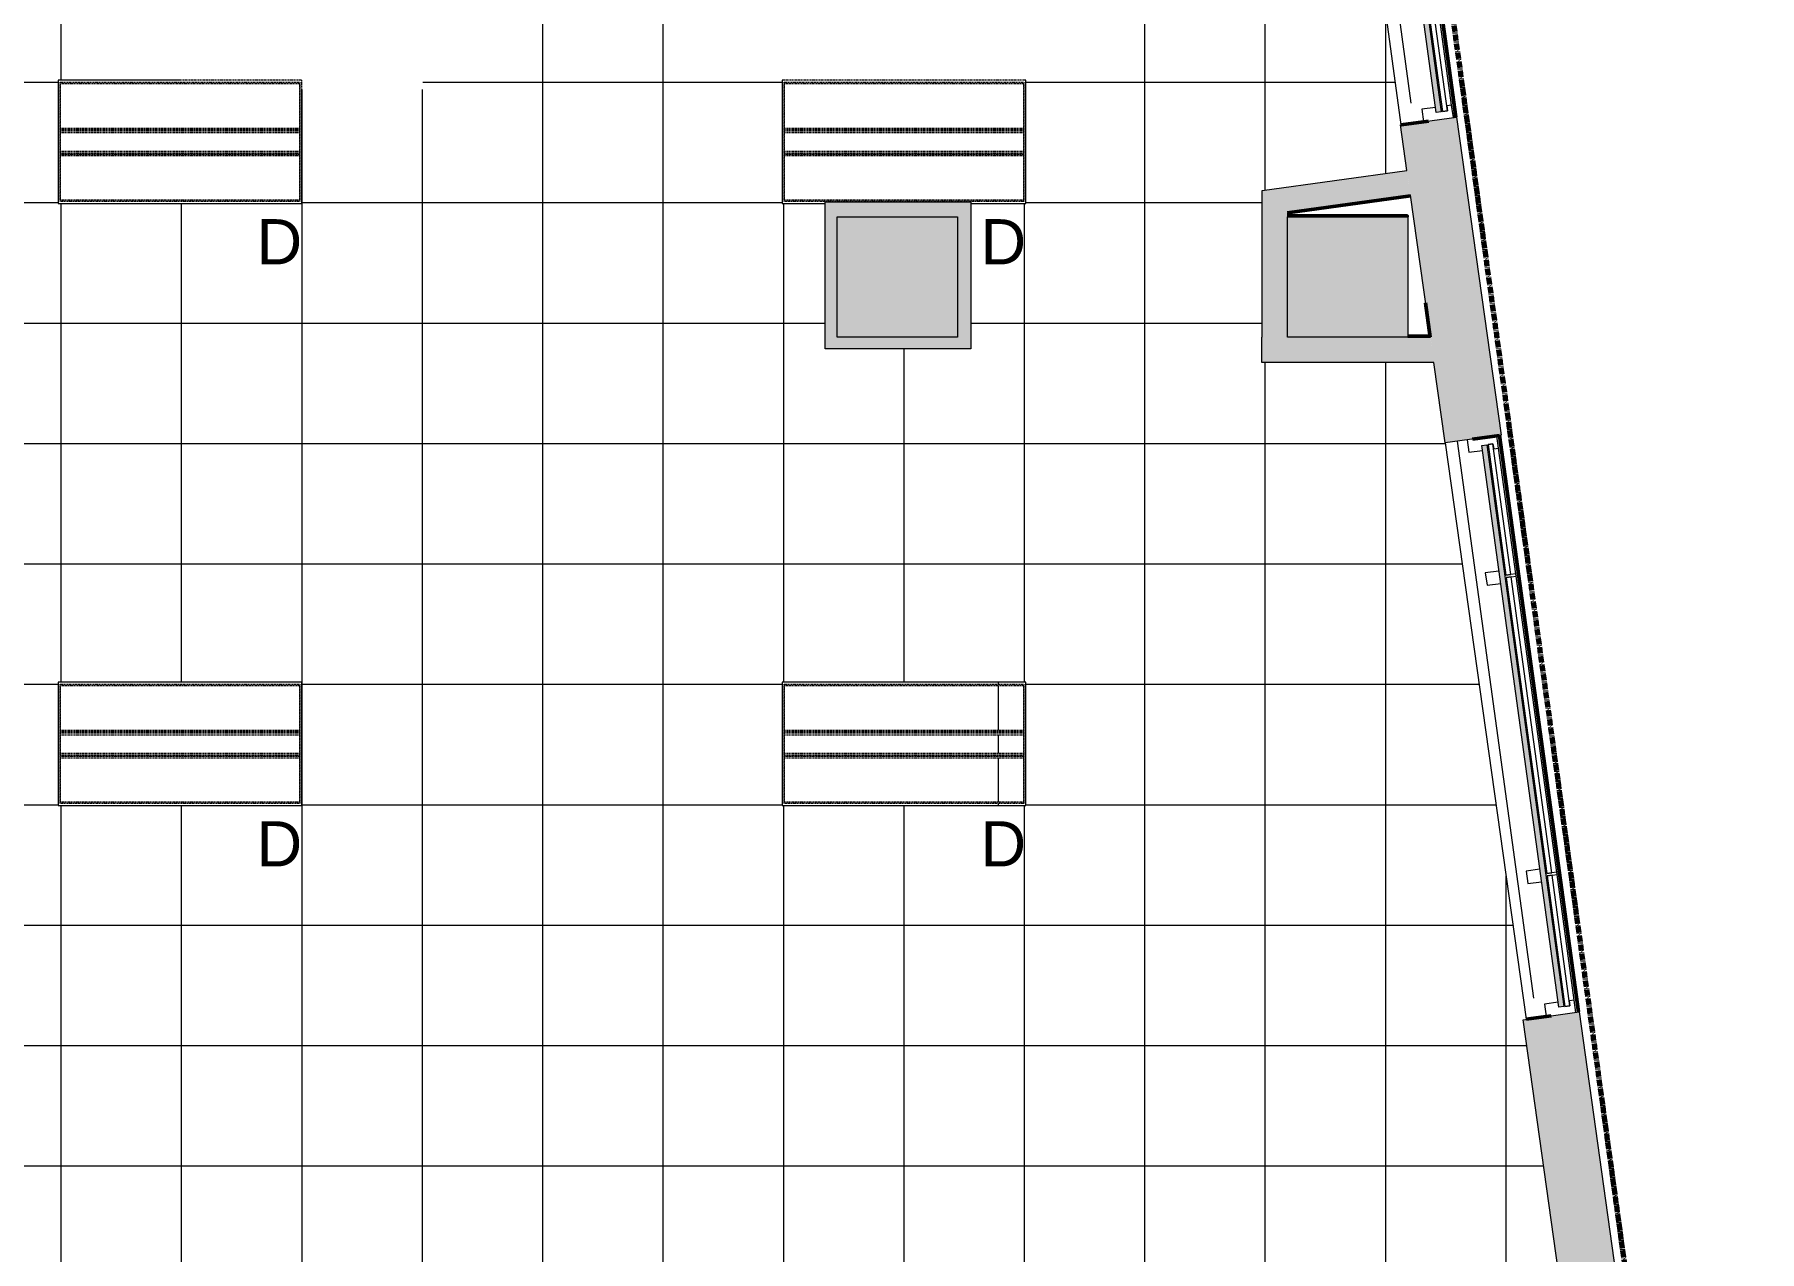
# Model space of a CAD drawing. Header units: inches. Extents: x 842 to 2180, y -10 to 1751.
# Drawn here: x 1836.2 to 2180.1, y 752.6 to 995.1 of the extents above; entities that cross this region are included whole.
import ezdxf

# ---------------------------------------------------------------- set-up
doc = ezdxf.new("R2010")
doc.units = ezdxf.units.IN
doc.header["$MEASUREMENT"] = 0
doc.linetypes.add('Demolished', pattern=[0.1875, 0.125, -0.0625])
doc.linetypes.add('IMPORT-Orbis_BB$0$TI_Grid_E957150$0$PROPERTY _2_', pattern=[1.546875, 1.3125, -0.046875, 0.046875, -0.046875, 0.046875, -0.046875])
for name, color, linetype, lineweight in [('A-CLNG', 13, 'Demolished', 9), ('A-CLNG-PATT', 13, 'Demolished', 9), ('A-GLAZ-CURT', 52, 'Continuous', 13), ('A-WALL-PATT', 111, 'Continuous', 13), ('E-LITE-EQPM', 33, 'Demolished', 9), ('E-LITE-EQPM-IDEN', 33, 'Continuous', 9), ('I-WALL', 2, 'Continuous', 13), ('Orbis - Background_dwg', 8, 'Continuous', 9), ('Orbis_BB$0$A-Glaz-Assm', 250, 'Continuous', 20), ('Orbis_BB$0$A-Glaz-Assm-Blow', 10, 'Continuous', 13), ('Orbis_BB$0$A-Glaz-Assm-Glaz', 250, 'Continuous', 20), ('Orbis_BB$0$A-Wall-Exst', 7, 'Continuous', 9), ('Orbis_BB$0$TI_ARCH-02_E957150$0$A-Wall-Blow', 130, 'Continuous', 30), ('Orbis_BB$0$TI_Grid_E957150$0$C-Prop', 170, 'IMPORT-Orbis_BB$0$TI_Grid_E957150$0$PROPERTY _2_', 70), ('Orbis_BB$0$TI_Grid_E957150$0$S-02-COLS-CONC', 50, 'Continuous', 50), ('Orbis_BB$0$TI_Grid_E957150$0$S-02-COLS-CONC-PATT', 250, 'Continuous', 20), ('Orbis_BB$0$TI_Grid_E957150$0$S-03-COLS-CONC-PATT', 250, 'Continuous', 20), ('Orbis_BB$0$TI_Grid_E957150$0$S-04-COLS-CONC', 50, 'Continuous', 50), ('Orbis_BB$0$TI_Grid_E957150$0$S-04-COLS-CONC-PATT', 250, 'Continuous', 20), ('Orbis_BB$0$TI_Grid_E957150$0$S-05-COLS-CONC', 50, 'Continuous', 50), ('Orbis_BB$0$TI_Grid_E957150$0$S-05-COLS-CONC-PATT', 250, 'Continuous', 20), ('Orbis_BB$0$TI_Grid_E957150$0$S-06-COLS-CONC', 50, 'Continuous', 50), ('Orbis_BB$0$TI_Grid_E957150$0$S-06-COLS-CONC-PATT', 250, 'Continuous', 20), ('Orbis_BB$0$TI_Grid_E957150$0$S-07-COLS-CONC', 50, 'Continuous', 50), ('Orbis_BB$0$TI_Grid_E957150$0$S-07-COLS-CONC-PATT', 250, 'Continuous', 20), ('Orbis_BB$0$TI_Grid_E957150$0$S-08-COLS-CONC', 50, 'Continuous', 50), ('Orbis_BB$0$TI_Grid_E957150$0$S-08-COLS-CONC-PATT', 250, 'Continuous', 20), ('Orbis_BB$0$TI_Grid_E957150$0$S-09-COLS-CONC', 50, 'Continuous', 50), ('Orbis_BB$0$TI_Grid_E957150$0$S-09-COLS-CONC-PATT', 250, 'Continuous', 20), ('Orbis_BB$0$TI_Grid_E957150$0$S-11-COLS-CONC', 50, 'Continuous', 50), ('Orbis_BB$0$TI_Grid_E957150$0$S-11-COLS-CONC-PATT', 250, 'Continuous', 20), ('Orbis_BB$0$TI_Grid_E957150$0$S-12-COLS-CONC', 50, 'Continuous', 50), ('Orbis_BB$0$TI_Grid_E957150$0$S-12-COLS-CONC-PATT', 250, 'Continuous', 20), ('Orbis_BB$0$TI_Grid_E957150$0$S-P1-COLS-CONC', 50, 'Continuous', 50), ('Orbis_BB$0$TI_Grid_E957150$0$S-P1-COLS-CONC-PATT', 250, 'Continuous', 20), ('Orbis_BB$0$TI_Grid_E957150$0$S-P2-WALL-CONC', 50, 'Continuous', 50), ('Orbis_BB$0$TI_Grid_E957150$0$S-P4-COLS-CONC', 50, 'Continuous', 50), ('Orbis_BB$0$TI_Grid_E957150$0$S-P4-COLS-CONC-PATT', 250, 'Continuous', 20), ('Orbis_Furn$0$A-Furn', 7, 'Continuous', 9), ('S-COLS', 52, 'Continuous', 13)]:
    doc.layers.add(name, color=color, linetype=linetype, lineweight=lineweight)
doc.styles.add('Arial', font='arial.ttf', dxfattribs={"height": 9})

# ---------------------------------------------------------------- blocks, each defined once
blk = doc.blocks.new('Concrete-Rectangular-Column - 24 x 24-6914337-Level XX  RCP DEMO')
at = {"layer": 'S-COLS', "lineweight": 9}
blk.add_hatch(color=7, dxfattribs=at).paths.add_polyline_path([(-12, -12), (12, -12), (12, 12), (-12, 12)], flags=0)
at = {"layer": 'S-COLS', "color": 8, "lineweight": 20}
for p, q in [((-12, 12), (12, 12)), ((-12, -12), (-12, 12)), ((12, 12), (12, -12)), ((12, -12), (-12, -12))]:
    blk.add_line(p, q, dxfattribs=at)
blk = doc.blocks.new('System Panel - Glazed-7329273-Level XX  RCP DEMO')
at = {"layer": 'A-GLAZ-CURT', "lineweight": 9}
blk.add_hatch(color=7, dxfattribs=at).paths.add_polyline_path([(56.5, -1.75), (56.5, -0.75), (-56.5, -0.75), (-56.5, -1.75), (16.64, -1.75)], flags=0)
at = {"layer": 'A-GLAZ-CURT', "color": 8, "lineweight": 20}
for p, q in [((-56.5, -1.75), (-56.5, -0.75)), ((-56.5, -0.75), (56.5, -0.75)), ((56.5, -1.75), (-56.5, -1.75)), ((56.5, -0.75), (56.5, -1.75))]:
    blk.add_line(p, q, dxfattribs=at)
blk = doc.blocks.new('L-Recessed-Axis-Plano - 2 X 4-4550867-Level XX  RCP DEMO')
at = {"layer": 'E-LITE-EQPM', "color": 7}
for p, q in [((23.91, 11.87), (-23.91, 11.87)), ((-23.91, 11.87), (-23.91, -11.88)), ((-23.87, -11.56), (-23.87, 11.56)), ((-23.87, 11.56), (23.88, 11.56)), ((23.88, 11.56), (23.88, -11.56)), ((23.91, -11.88), (23.91, 11.87)), ((-23.87, 2.74), (23.88, 2.74)), ((23.88, 2.51), (-23.87, 2.51)), ((-23.87, 2.3), (23.88, 2.3)), ((-23.87, 2.2), (23.88, 2.2)), ((-23.87, 1.83), (23.88, 1.83)), ((-23.87, -1.83), (23.88, -1.83)), ((-23.87, -2.2), (23.88, -2.2)), ((-23.87, -2.3), (23.88, -2.3)), ((-23.87, -2.51), (23.88, -2.51)), ((-23.87, -2.74), (23.88, -2.74)), ((-23.91, -11.88), (23.91, -11.88)), ((23.88, -11.56), (-23.87, -11.56))]:
    blk.add_line(p, q, dxfattribs=at)
blk = doc.blocks.new('Orbis - Background_dwg__U32-7347713-Level XX  RCP DEMO')
at = {"layer": 'Orbis_BB$0$TI_Grid_E957150$0$S-12-COLS-CONC-PATT', "lineweight": 50}
blk.add_hatch(color=50, dxfattribs=at).paths.add_polyline_path([(12794.27, 1764.71), (12818.16, 1764.71), (12818.16, 1764.91), (12794.27, 1764.89)], flags=0)
at = {"layer": 'Orbis_BB$0$TI_Grid_E957150$0$S-12-COLS-CONC', "flags": 128}
blk.add_lwpolyline([(12794.27, 1764.91), (12818.16, 1764.91), (12818.16, 1764.71)], dxfattribs=at)
blk = doc.blocks.new('Orbis - Background_dwg_Orbis_BB-7347761-Level XX  RCP DEMO')
at = {"layer": 'Orbis_BB$0$A-Wall-Exst'}
h = blk.add_hatch(color=256, dxfattribs=at)
h.paths.add_polyline_path([(12822.75, 1740.71), (12822.78, 1740.71), (12822.75, 1740.75)], flags=0)
h.paths.add_polyline_path([(12801.21, 1897.99), (12801.3, 1898), (12797.38, 1925.91), (12799.29, 1911.94)], flags=0)
h.paths.add_polyline_path([(12787.64, 2077.81), (12787.68, 2077.81), (12768.66, 2216.41), (12711.66, 2216.41), (12711.66, 2215.91), (12768.73, 2215.91), (12787.59, 2078.19)], flags=0)
h.paths.add_polyline_path([(12354, 2096.91), (12372.66, 2096.91), (12372.66, 2097.29), (12337.6, 2097.29), (12337.6, 2096.91), (12347.7, 2096.91)], flags=0)
h.paths.add_polyline_path([(12371.86, 2102.54), (12372.66, 2102.54), (12372.66, 2128.91), (12356.66, 2128.91), (12356.66, 2188.41), (12356.54, 2188.41), (12356.54, 2127.21), (12371.6, 2127.21), (12371.6, 2103.21), (12368.66, 2103.21), (12368.66, 2102.54), (12371.6, 2102.54)], flags=0)
h.paths.add_polyline_path([(12352.66, 2127.21), (12352.79, 2127.21), (12352.79, 2191.85), (12352.66, 2191.85), (12352.66, 2169.47)], flags=0)
h.paths.add_polyline_path([(12001.74, 2189.41), (12001.74, 2189.41), (12001.66, 2189.41)], flags=0)
h.paths.add_polyline_path([(12376.58, 2192.16), (12380.79, 2192.16), (12380.79, 2204.66), (12380.66, 2204.66), (12380.66, 2192.41), (12368.66, 2192.41), (12368.66, 2192.16), (12372.83, 2192.16)], flags=0)
h.paths.add_polyline_path([(12687.66, 2193.29), (12687.66, 2193.41), (12663.66, 2193.41), (12663.66, 2204.66), (12663.54, 2204.66), (12663.54, 2193.29), (12666.66, 2193.29)], flags=0)
h.paths.add_polyline_path([(12711.79, 2193.29), (12711.79, 2204.66), (12711.66, 2204.64), (12711.66, 2193.29)], flags=0)
h.paths.add_polyline_path([(11972.54, 2193.29), (11984.66, 2193.29), (11984.66, 2193.41), (11972.66, 2193.41), (11972.66, 2204.79), (11972.54, 2204.79), (11972.54, 2193.75)], flags=0)
h.paths.add_polyline_path([(11648.79, 2223.92), (11648.79, 2224.29), (11640.58, 2224.29), (11640.58, 2223.92)], flags=0)
h.paths.add_polyline_path([(11636.66, 2223.92), (11636.83, 2223.92), (11636.83, 2224.29), (11636.66, 2224.29)], flags=0)
h.paths.add_polyline_path([(11640.58, 2235.54), (11640.66, 2235.54), (11640.66, 2242.91), (11624.66, 2242.91), (11624.66, 2244.31), (11622.05, 2244.31), (11622.05, 2274.31), (11624.66, 2274.31), (11624.66, 2274.91), (11640.66, 2274.91), (11640.66, 2284.42), (11636.66, 2284.42), (11636.66, 2278.91), (11620.66, 2278.91), (11620.66, 2238.91), (11636.66, 2238.91), (11636.66, 2235.54), (11636.83, 2235.54), (11636.84, 2239.09), (11640.58, 2239.09)], flags=0)
at = {"layer": 'Orbis_BB$0$TI_Grid_E957150$0$S-02-COLS-CONC-PATT', "lineweight": 9}
blk.add_hatch(color=7, dxfattribs=at).paths.add_polyline_path([(12794.27, 1764.71), (12818.16, 1764.71), (12818.16, 1764.91), (12794.27, 1764.89)], flags=0)
at = {"layer": 'Orbis_BB$0$TI_Grid_E957150$0$S-03-COLS-CONC-PATT', "lineweight": 9}
blk.add_hatch(color=7, dxfattribs=at).paths.add_polyline_path([(12794.27, 1764.71), (12818.16, 1764.71), (12818.16, 1764.91), (12794.27, 1764.89)], flags=0)
at = {"layer": 'Orbis_BB$0$TI_Grid_E957150$0$S-04-COLS-CONC-PATT', "lineweight": 9}
blk.add_hatch(color=7, dxfattribs=at).paths.add_polyline_path([(12794.27, 1764.71), (12818.16, 1764.71), (12818.16, 1764.91), (12794.27, 1764.89)], flags=0)
at = {"layer": 'Orbis_BB$0$TI_Grid_E957150$0$S-05-COLS-CONC-PATT', "lineweight": 9}
blk.add_hatch(color=7, dxfattribs=at).paths.add_polyline_path([(12794.27, 1764.71), (12818.16, 1764.71), (12818.16, 1764.91), (12794.27, 1764.89)], flags=0)
at = {"layer": 'Orbis_BB$0$TI_Grid_E957150$0$S-06-COLS-CONC-PATT', "lineweight": 9}
blk.add_hatch(color=7, dxfattribs=at).paths.add_polyline_path([(12794.27, 1764.71), (12818.16, 1764.71), (12818.16, 1764.91), (12794.27, 1764.89)], flags=0)
at = {"layer": 'Orbis_BB$0$TI_Grid_E957150$0$S-07-COLS-CONC-PATT', "lineweight": 9}
blk.add_hatch(color=7, dxfattribs=at).paths.add_polyline_path([(12794.27, 1764.71), (12818.16, 1764.71), (12818.16, 1764.91), (12794.27, 1764.89)], flags=0)
at = {"layer": 'Orbis_BB$0$TI_Grid_E957150$0$S-08-COLS-CONC-PATT', "lineweight": 9}
blk.add_hatch(color=7, dxfattribs=at).paths.add_polyline_path([(12794.27, 1764.71), (12818.16, 1764.71), (12818.16, 1764.91), (12794.27, 1764.89)], flags=0)
at = {"layer": 'Orbis_BB$0$TI_Grid_E957150$0$S-09-COLS-CONC-PATT', "lineweight": 9}
blk.add_hatch(color=7, dxfattribs=at).paths.add_polyline_path([(12794.27, 1764.71), (12818.16, 1764.71), (12818.16, 1764.91), (12794.27, 1764.89)], flags=0)
at = {"layer": 'Orbis_BB$0$TI_Grid_E957150$0$S-11-COLS-CONC-PATT', "lineweight": 9}
blk.add_hatch(color=7, dxfattribs=at).paths.add_polyline_path([(12794.27, 1764.71), (12818.16, 1764.71), (12818.16, 1764.91), (12794.27, 1764.89)], flags=0)
at = {"layer": 'Orbis_BB$0$TI_Grid_E957150$0$S-P1-COLS-CONC-PATT', "lineweight": 9}
blk.add_hatch(color=7, dxfattribs=at).paths.add_polyline_path([(12794.27, 1764.71), (12818.16, 1764.71), (12818.16, 1764.91), (12794.27, 1764.89)], flags=0)
at = {"layer": 'Orbis_BB$0$TI_Grid_E957150$0$S-P4-COLS-CONC-PATT', "lineweight": 9}
blk.add_hatch(color=7, dxfattribs=at).paths.add_polyline_path([(12794.27, 1764.71), (12818.16, 1764.71), (12818.16, 1764.91), (12794.27, 1764.89)], flags=0)
blk.add_hatch(color=7, dxfattribs=at).paths.add_polyline_path([(12794.27, 1764.71), (12818.16, 1764.71), (12818.16, 1764.91), (12794.27, 1764.89)], flags=0)
at = {"layer": 'Orbis_BB$0$A-Glaz-Assm'}
for p, q in [((12821.41, 1783.67), (12822.4, 1783.81)), ((12836.45, 1694.13), (12833.72, 1693.76)), ((12844.59, 1634.69), (12841.87, 1634.32)), ((12845.84, 1605.34), (12846.83, 1605.47))]:
    blk.add_line(p, q, dxfattribs=at)
at = {"layer": 'Orbis_BB$0$A-Glaz-Assm', "flags": 128}
for points in [[(12823.79, 1786.52), (12821.07, 1786.15), (12821.41, 1783.67)], [(12827.35, 1784.5), (12827.01, 1786.96), (12826.02, 1786.83), (12826.16, 1785.83), (12825.17, 1785.7), (12825.03, 1786.69), (12824.78, 1786.66)], [(12830.09, 1720.26), (12830.43, 1717.79), (12833.16, 1718.16)], [(12834.15, 1718.29), (12834.4, 1718.33), (12834.26, 1719.32), (12835.25, 1719.45), (12835.39, 1718.46), (12836.38, 1718.6), (12836.04, 1721.08), (12831.2, 1720.41)], [(12833.72, 1693.76), (12834.06, 1691.28), (12836.79, 1691.66)], [(12837.78, 1691.79), (12838.03, 1691.83), (12837.89, 1692.82), (12839.87, 1693.09), (12839.8, 1693.58), (12837.82, 1693.31), (12837.69, 1694.3), (12837.44, 1694.27)], [(12841.87, 1634.32), (12842.21, 1631.84), (12844.93, 1632.21)], [(12845.92, 1632.35), (12846.17, 1632.38), (12846.03, 1633.37), (12848.02, 1633.64), (12847.95, 1634.14), (12845.97, 1633.87), (12845.83, 1634.86), (12845.58, 1634.82)], [(12848.22, 1608.19), (12845.5, 1607.81), (12845.84, 1605.34)], [(12851.78, 1606.17), (12851.44, 1608.63), (12850.45, 1608.49), (12850.59, 1607.5), (12849.6, 1607.36), (12849.46, 1608.36), (12849.21, 1608.32)]]:
    blk.add_lwpolyline(points, dxfattribs=at)
at = {"layer": 'Orbis_BB$0$A-Glaz-Assm-Blow'}
for p, q in [((12803.68, 1898.31), (12818.88, 1787.36)), ((12827.01, 1786.96), (12823.59, 1811.98)), ((12828.11, 1719.98), (12843.31, 1609.03)), ((12839.8, 1693.58), (12836.38, 1718.6)), ((12847.95, 1634.14), (12839.87, 1693.09)), ((12851.44, 1608.63), (12848.02, 1633.64))]:
    blk.add_line(p, q, dxfattribs=at)
at = {"layer": 'Orbis_BB$0$A-Glaz-Assm-Glaz', "flags": 128}
for points in [[(12821.6, 1811.71), (12825.17, 1785.7), (12826.16, 1785.83), (12822.6, 1811.84)], [(12834.26, 1719.32), (12837.82, 1693.31), (12838.81, 1693.45), (12835.25, 1719.45)], [(12837.89, 1692.82), (12845.97, 1633.87), (12846.96, 1634), (12838.88, 1692.95)], [(12846.03, 1633.37), (12849.6, 1607.36), (12850.59, 1607.5), (12847.02, 1633.51)]]:
    blk.add_lwpolyline(points, close=True, dxfattribs=at)
at = {"layer": 'Orbis_BB$0$A-Wall-Exst', "color": 50, "lineweight": 50}
for p, q in [((12822.4, 1783.81), (12816.95, 1783.06)), ((12794.27, 1765.55), (12818.81, 1768.91)), ((12821.81, 1747.57), (12822.75, 1740.71)), ((12822.75, 1740.91), (12818.27, 1740.91)), ((12831.2, 1720.41), (12836.53, 1721.14)), ((12846.83, 1605.47), (12841.88, 1604.79))]:
    blk.add_line(p, q, dxfattribs=at)
at = {"layer": 'Orbis_BB$0$TI_ARCH-02_E957150$0$A-Wall-Blow'}
for p, q in [((12827.85, 1784.57), (12812.1, 1899.5)), ((12816.95, 1783.06), (12816.89, 1783.05)), ((12852.27, 1606.24), (12836.53, 1721.16))]:
    blk.add_line(p, q, dxfattribs=at)
at = {"layer": 'Orbis_BB$0$TI_Grid_E957150$0$C-Prop', "flags": 128}
blk.add_lwpolyline([(12850.26, 2047.16), (12794.32, 2047.16), (12793.88, 2046.62), (12888.38, 1360.4), (12888.38, 796.17), (11550.5, 796.17)], dxfattribs=at)
at = {"layer": 'Orbis_BB$0$TI_Grid_E957150$0$S-02-COLS-CONC'}
for p, q in [((12818.16, 1764.91), (12794.27, 1764.91)), ((12818.16, 1764.71), (12818.16, 1764.91))]:
    blk.add_line(p, q, dxfattribs=at)
at = {"layer": 'Orbis_BB$0$TI_Grid_E957150$0$S-04-COLS-CONC'}
for p, q in [((12818.16, 1764.91), (12794.27, 1764.91)), ((12818.16, 1764.71), (12818.16, 1764.91))]:
    blk.add_line(p, q, dxfattribs=at)
at = {"layer": 'Orbis_BB$0$TI_Grid_E957150$0$S-05-COLS-CONC', "flags": 128}
blk.add_lwpolyline([(12794.27, 1764.91), (12818.16, 1764.91), (12818.16, 1764.71)], dxfattribs=at)
at = {"layer": 'Orbis_BB$0$TI_Grid_E957150$0$S-06-COLS-CONC'}
for p, q in [((12818.16, 1764.91), (12794.27, 1764.91)), ((12818.16, 1764.71), (12818.16, 1764.91))]:
    blk.add_line(p, q, dxfattribs=at)
at = {"layer": 'Orbis_BB$0$TI_Grid_E957150$0$S-07-COLS-CONC', "flags": 128}
blk.add_lwpolyline([(12794.27, 1764.91), (12818.16, 1764.91), (12818.16, 1764.71)], dxfattribs=at)
at = {"layer": 'Orbis_BB$0$TI_Grid_E957150$0$S-08-COLS-CONC'}
for p, q in [((12818.16, 1764.91), (12794.27, 1764.91)), ((12818.16, 1764.71), (12818.16, 1764.91))]:
    blk.add_line(p, q, dxfattribs=at)
at = {"layer": 'Orbis_BB$0$TI_Grid_E957150$0$S-09-COLS-CONC', "flags": 128}
blk.add_lwpolyline([(12794.27, 1764.91), (12818.16, 1764.91), (12818.16, 1764.71)], dxfattribs=at)
at = {"layer": 'Orbis_BB$0$TI_Grid_E957150$0$S-11-COLS-CONC', "flags": 128}
blk.add_lwpolyline([(12794.27, 1764.91), (12818.16, 1764.91), (12818.16, 1764.71)], dxfattribs=at)
at = {"layer": 'Orbis_BB$0$TI_Grid_E957150$0$S-P1-COLS-CONC'}
for p, q in [((12818.16, 1764.91), (12794.27, 1764.91)), ((12818.16, 1764.71), (12818.16, 1764.91))]:
    blk.add_line(p, q, dxfattribs=at)
at = {"layer": 'Orbis_BB$0$TI_Grid_E957150$0$S-P2-WALL-CONC'}
for p, q in [((12812.1, 1899.5), (12827.85, 1784.57)), ((12836.53, 1721.16), (12852.27, 1606.24))]:
    blk.add_line(p, q, dxfattribs=at)
at = {"layer": 'Orbis_BB$0$TI_Grid_E957150$0$S-P4-COLS-CONC'}
for p, q in [((12818.16, 1764.91), (12794.27, 1764.91)), ((12818.16, 1764.71), (12818.16, 1764.91))]:
    blk.add_line(p, q, dxfattribs=at)
blk.add_blockref('Orbis - Background_dwg__U32-7347713-Level XX  RCP DEMO', (0, 0))
blk = doc.blocks.new('Orbis - Background_dwg-7329766-Level XX  RCP DEMO')
at = {"layer": 'Orbis_Furn$0$A-Furn'}
for p, q in [((2028.3, 866.01), (2028.3, 865.6)), ((2028.3, 865.29), (2028.3, 856.46)), ((2028.3, 855.55), (2028.3, 851.9)), ((2028.3, 850.99), (2028.3, 842.16)), ((2028.3, 841.85), (2028.3, 841.45))]:
    blk.add_line(p, q, dxfattribs=at)
blk.add_blockref('Orbis - Background_dwg_Orbis_BB-7347761-Level XX  RCP DEMO', (-10708.29, -805.94))

msp = doc.modelspace()

# ---------------------------------------------------------------- hatches: boundary and pattern name
at = {"layer": 'A-CLNG-PATT', "linetype": 'Continuous', "lineweight": 13}
h = msp.add_hatch(dxfattribs=at)
h.set_pattern_fill('FP2_17', color=256, style=0, pattern_type=2)
h.set_pattern_definition([(90, (1985.56, 721.602), (24, -1e-15), []), (0, (1985.56, 721.602), (0, -24), [])])
h.paths.add_polyline_path([(1877.56, 174.34), (1891.2, 174.34), (1891.2, 230.59), (1889.95, 230.59), (1889.95, 234.59), (2015.75, 234.59), (2015.75, 235.34), (2055, 235.34), (2055, 234.59), (2123.49, 234.59), (2123.49, 320.41), (2169.6, 320.41), (2169.6, 371.34), (2159.2, 371.34), (2159.2, 464.89), (2157.25, 464.89), (2157.25, 477.52), (2168.25, 477.52), (2168.25, 516.03), (2122.41, 516.03), (2122.41, 553), (2167.25, 559.31), (2142.49, 735.46), (2141.87, 735.37), (2132.97, 798.75), (2133.59, 798.84), (2115.19, 929.77), (2080.87, 929.78), (2080.87, 934.77), (2080.98, 934.77), (2080.98, 964), (2109.8, 968.08), (2108.54, 977.09), (2108.61, 977.1), (2067.76, 1273.6), (1910, 1273.6), (1910, 1272.85), (1870.75, 1272.85), (1870.75, 1273.6), (1857, 1273.6), (1857, 1272.85), (1817.75, 1272.85), (1817.75, 1273.6), (1776.42, 1273.6), (1776.42, 1008.45), (1777.17, 1008.45), (1777.17, 1006.82), (1802.62, 981.37), (1801.65, 980.4), (1777.17, 1004.88), (1777.17, 969.2), (1776.42, 969.2), (1776.42, 941.54), (1777.17, 941.54), (1777.17, 902.29), (1776.42, 902.29), (1776.42, 897.36), (1776.62, 897.36), (1776.62, 892.48), (1776.42, 892.48), (1776.42, 593.98), (1830.81, 593.98), (1830.81, 584.1), (1831.56, 584.1), (1831.56, 544.85), (1830.81, 544.85), (1830.81, 279.1), (1831.56, 279.1), (1831.56, 239.85), (1830.81, 239.85), (1830.81, 224.6), (1831.56, 224.6), (1831.56, 185.35), (1830.81, 185.35), (1830.81, 174.34), (1838.31, 174.34), (1838.31, 175.09), (1877.56, 175.09)], flags=0)
h.paths.add_polyline_path([(1853.56, 202.6), (1852.78, 202.7), (1852.06, 203), (1851.44, 203.48), (1850.96, 204.1), (1850.66, 204.83), (1850.56, 205.6), (1850.66, 206.38), (1850.96, 207.1), (1851.44, 207.72), (1852.06, 208.2), (1852.78, 208.5), (1853.56, 208.6), (1854.34, 208.5), (1855.06, 208.2), (1855.68, 207.72), (1856.16, 207.1), (1856.46, 206.38), (1856.56, 205.6), (1856.46, 204.83), (1856.16, 204.1), (1855.68, 203.48), (1855.06, 203), (1854.34, 202.7)], flags=0)
h.paths.add_polyline_path([(1889.39, 265.45), (1864.76, 265.45), (1864.76, 290.01), (1889.39, 290.01)], flags=0)
h.paths.add_polyline_path([(1984.03, 265.45), (1961.15, 265.45), (1961.15, 290.01), (1985.78, 290.01), (1985.78, 265.45)], flags=0)
h.paths.add_polyline_path([(2081.78, 265.45), (2057.15, 265.45), (2057.15, 290.01), (2081.78, 290.01)], flags=0)
h.paths.add_polyline_path([(2020.19, 281.09), (1993.69, 281.09), (1993.69, 319.97), (2023.07, 319.97), (2023.07, 281.09)], flags=0)
h.paths.add_polyline_path([(2020.19, 283.97), (2020.19, 285.97), (1996.57, 285.97), (1996.57, 283.97)], flags=0)
h.paths.add_polyline_path([(2020.19, 315.97), (2020.19, 317.09), (1996.57, 317.09), (1996.57, 315.97), (2019.07, 315.97)], flags=0)
h.paths.add_polyline_path([(1840.93, 361.45), (1840.93, 386.01), (1889.56, 386.01), (1889.56, 361.45), (1857.16, 361.45)], flags=0)
h.paths.add_polyline_path([(1985.25, 361.45), (1985.25, 386.01), (2033.87, 386.01), (2033.87, 361.45), (1993.69, 361.45)], flags=0)
h.paths.add_polyline_path([(2105.34, 385.45), (2105.34, 410.01), (2129.97, 410.01), (2129.97, 385.45), (2110.89, 385.45)], flags=0)
h.paths.add_polyline_path([(2130.16, 457.2), (2105.53, 457.2), (2105.53, 481.76), (2130.16, 481.76), (2130.16, 477.59)], flags=0)
h.paths.add_polyline_path([(1857.16, 481.45), (1840.93, 481.45), (1840.93, 506.01), (1889.56, 506.01), (1889.56, 481.45)], flags=0)
h.paths.add_polyline_path([(1985.25, 481.45), (1985.25, 506.01), (2033.87, 506.01), (2033.87, 481.45), (2026.31, 481.45)], flags=0)
h.paths.add_polyline_path([(2024.93, 516.47), (1993.81, 516.47), (1993.81, 545.41), (2024.93, 545.41), (2024.93, 519.35)], flags=0)
h.paths.add_polyline_path([(1889.56, 601.45), (1840.93, 601.45), (1840.93, 626.01), (1889.56, 626.01)], flags=0)
h.paths.add_polyline_path([(2026.31, 601.45), (1985.25, 601.45), (1985.25, 626.01), (2033.87, 626.01), (2033.87, 601.45)], flags=0)
h.paths.add_polyline_path([(2105.53, 601.69), (2105.53, 626.25), (2130.16, 626.25), (2130.16, 601.69), (2110.89, 601.69)], flags=0)
h.paths.add_polyline_path([(1857.16, 721.45), (1840.93, 721.45), (1840.93, 746.01), (1889.56, 746.01), (1889.56, 721.45)], flags=0)
h.paths.add_polyline_path([(2026.31, 721.45), (1985.25, 721.45), (1985.25, 746.01), (2033.87, 746.01), (2033.87, 721.45)], flags=0)
h.paths.add_polyline_path([(1857.16, 841.45), (1840.93, 841.45), (1840.93, 866.01), (1889.56, 866.01), (1889.56, 841.45)], flags=0)
h.paths.add_polyline_path([(1985.25, 841.45), (1985.25, 866.01), (2033.87, 866.01), (2033.87, 841.45), (2026.31, 841.45)], flags=0)
h.paths.add_polyline_path([(2019.88, 932.47), (1993.87, 932.47), (1993.87, 961.45), (1985.25, 961.45), (1985.25, 986.01), (1985.45, 986.01), (1985.45, 1008.38), (2033.66, 1008.38), (2033.66, 986.01), (2033.87, 986.01), (2033.87, 961.45), (2022.88, 961.45), (2022.88, 932.47)], flags=0)
h.paths.add_polyline_path([(1840.93, 961.45), (1840.93, 986.01), (1865.45, 986.01), (1865.45, 1008.38), (1913.66, 1008.38), (1913.66, 984.17), (1889.56, 984.17), (1889.56, 961.45), (1857.16, 961.45)], flags=0)
h.paths.add_polyline_path([(1913.66, 1057.62), (1865.45, 1057.62), (1865.45, 1081.45), (1840.93, 1081.45), (1840.93, 1106.01), (1889.56, 1106.01), (1889.56, 1081.83), (1913.66, 1081.83)], flags=0)
h.paths.add_polyline_path([(2026.31, 1057.62), (1985.45, 1057.62), (1985.45, 1081.45), (1985.25, 1081.45), (1985.25, 1106.01), (2033.87, 1106.01), (2033.87, 1081.45), (2033.66, 1081.45), (2033.66, 1057.62)], flags=0)
h.paths.add_polyline_path([(2033.66, 1129.62), (1985.45, 1129.62), (1985.45, 1153.83), (2033.66, 1153.83)], flags=0)
h.paths.add_polyline_path([(1865.45, 1129.62), (1865.45, 1153.83), (1913.66, 1153.83), (1913.66, 1129.62)], flags=0)
h.paths.add_polyline_path([(1840.93, 1201.45), (1840.93, 1226.01), (1889.56, 1226.01), (1889.56, 1201.45), (1857.16, 1201.45)], flags=0)
h.paths.add_polyline_path([(1985.25, 1201.45), (1985.25, 1226.01), (2033.87, 1226.01), (2033.87, 1201.45), (2026.31, 1201.45)], flags=0)
h.paths.add_polyline_path([(1865.45, 1226.37), (1865.45, 1250.58), (1913.66, 1250.58), (1913.66, 1226.37)], flags=0)
h.paths.add_polyline_path([(1985.45, 1226.37), (1985.45, 1250.58), (2033.66, 1250.58), (2033.66, 1226.37), (2026.31, 1226.37)], flags=0)
at = {"layer": 'A-WALL-PATT', "lineweight": 9}
for points in [[(2117.44, 913.71), (2128.58, 915.28), (2119.68, 978.65), (2108.54, 977.09), (2115.19, 929.77)], [(2080.98, 958.95), (2110.5, 963.1), (2109.81, 968.05), (2080.98, 964)], [(2019.88, 958.77), (2022.88, 958.77), (2022.88, 961.77), (1993.87, 961.77), (1993.87, 958.77), (1996.87, 958.77)], [(2085.98, 934.77), (2085.98, 959.65), (2080.98, 958.95), (2080.98, 934.77)], [(1996.25, 935.47), (1996.25, 958.77), (1993.87, 958.77), (1993.87, 935.47)], [(2022.88, 935.47), (2022.88, 958.77), (2020.25, 958.77), (2020.25, 935.47)], [(2022.88, 932.47), (2022.88, 935.47), (2020.25, 935.47), (2020.25, 934.77), (1996.25, 934.77), (1996.25, 935.47), (1993.87, 935.47), (1993.87, 932.47), (2020.25, 932.47)], [(2110.89, 929.77), (2115.19, 929.77), (2114.48, 934.77), (2080.87, 934.77), (2080.87, 929.77), (2109.98, 929.77)], [(2141.87, 735.37), (2153.01, 736.94), (2144.11, 800.32), (2132.97, 798.75), (2139.19, 754.45)]]:
    msp.add_hatch(color=7, dxfattribs=at).paths.add_polyline_path(points, flags=0)

# ---------------------------------------------------------------- linework, layer by layer
at = {"layer": 'A-CLNG', "linetype": 'Continuous', "lineweight": 13}
for p, q in [((2068.41, 1268.86), (2108.61, 977.1)), ((1865.45, 986.01), (1840.93, 986.01)), ((1840.93, 986.01), (1840.93, 961.45)), ((1889.56, 961.45), (1889.56, 984.17)), ((1985.45, 986.01), (1985.25, 986.01)), ((1985.25, 986.01), (1985.25, 961.45)), ((2033.87, 986.01), (2033.66, 986.01)), ((2033.87, 961.45), (2033.87, 986.01)), ((1840.93, 961.45), (1889.56, 961.45)), ((1985.25, 961.45), (1993.87, 961.45)), ((2022.88, 961.45), (2033.87, 961.45)), ((2117.44, 913.71), (2133.59, 798.84)), ((1889.56, 866.01), (1840.93, 866.01)), ((1840.93, 866.01), (1840.93, 841.45)), ((1889.56, 841.45), (1889.56, 866.01)), ((2033.87, 866.01), (1985.25, 866.01)), ((1985.25, 866.01), (1985.25, 841.45)), ((2033.87, 841.45), (2033.87, 866.01)), ((1840.93, 841.45), (1889.56, 841.45)), ((1985.25, 841.45), (2033.87, 841.45))]:
    msp.add_line(p, q, dxfattribs=at)
at = {"layer": 'A-CLNG', "color": 7}
for p, q in [((1889.56, 986.01), (1865.45, 986.01)), ((1889.56, 984.17), (1889.56, 986.01)), ((2033.66, 986.01), (1985.45, 986.01))]:
    msp.add_line(p, q, dxfattribs=at)
at = {"layer": 'I-WALL', "color": 8, "lineweight": 20}
for p, q in [((2108.54, 977.09), (2119.68, 978.65)), ((2109.81, 968.05), (2108.54, 977.09)), ((2119.68, 978.65), (2128.58, 915.28)), ((2080.98, 964), (2109.81, 968.05)), ((2080.98, 934.77), (2080.98, 964)), ((2110.5, 963.1), (2085.98, 959.65)), ((2114.48, 934.77), (2110.5, 963.1)), ((1993.87, 961.77), (2022.88, 961.77)), ((1993.87, 932.47), (1993.87, 961.77)), ((2022.88, 961.77), (2022.88, 932.47)), ((2085.98, 959.65), (2085.98, 958.77)), ((2022.88, 932.47), (1993.87, 932.47)), ((2080.87, 934.77), (2080.98, 934.77)), ((2080.87, 929.77), (2080.87, 934.77)), ((2109.98, 934.77), (2114.48, 934.77)), ((2115.19, 929.77), (2080.87, 929.77)), ((2117.44, 913.71), (2115.19, 929.77)), ((2128.58, 915.28), (2117.44, 913.71)), ((2132.97, 798.75), (2144.11, 800.32)), ((2141.87, 735.37), (2132.97, 798.75)), ((2144.11, 800.32), (2153.01, 736.94))]:
    msp.add_line(p, q, dxfattribs=at)

# ---------------------------------------------------------------- block references
at = {"layer": 'A-GLAZ-CURT', "lineweight": 9}
for p, rotation in [((2109.7, 1035.81), 277.8000000000452), ((2134.13, 857.47), 277.8000000000434)]:
    msp.add_blockref('System Panel - Glazed-7329273-Level XX  RCP DEMO', p, dxfattribs=dict(at, rotation=rotation))
at = {"layer": 'E-LITE-EQPM', "color": 7, "extrusion": (0, 0, -1), "rotation": 180}
for p in [(-1865.25, 973.73), (-2009.56, 973.73), (-1865.25, 853.73), (-2009.56, 853.73)]:
    msp.add_blockref('L-Recessed-Axis-Plano - 2 X 4-4550867-Level XX  RCP DEMO', p, dxfattribs=at)
at = {"layer": 'Orbis - Background_dwg', "color": 7}
msp.add_blockref('Orbis - Background_dwg-7329766-Level XX  RCP DEMO', (0, 0), dxfattribs=at)
at = {"layer": 'S-COLS', "lineweight": 9}
for p in [(2008.25, 946.77), (2097.98, 946.77)]:
    msp.add_blockref('Concrete-Rectangular-Column - 24 x 24-6914337-Level XX  RCP DEMO', p, dxfattribs=at)

# ---------------------------------------------------------------- texts
at = {"layer": 'E-LITE-EQPM-IDEN', "char_height": 9, "width": 11.211, "attachment_point": 1, "style": 'Arial'}
for insert in [(1880.52, 958.32), (2024.83, 958.32), (1880.52, 838.32), (2024.83, 838.32)]:
    msp.add_mtext('D', dxfattribs=dict(at, insert=insert))

doc.saveas('drawing.dxf')
